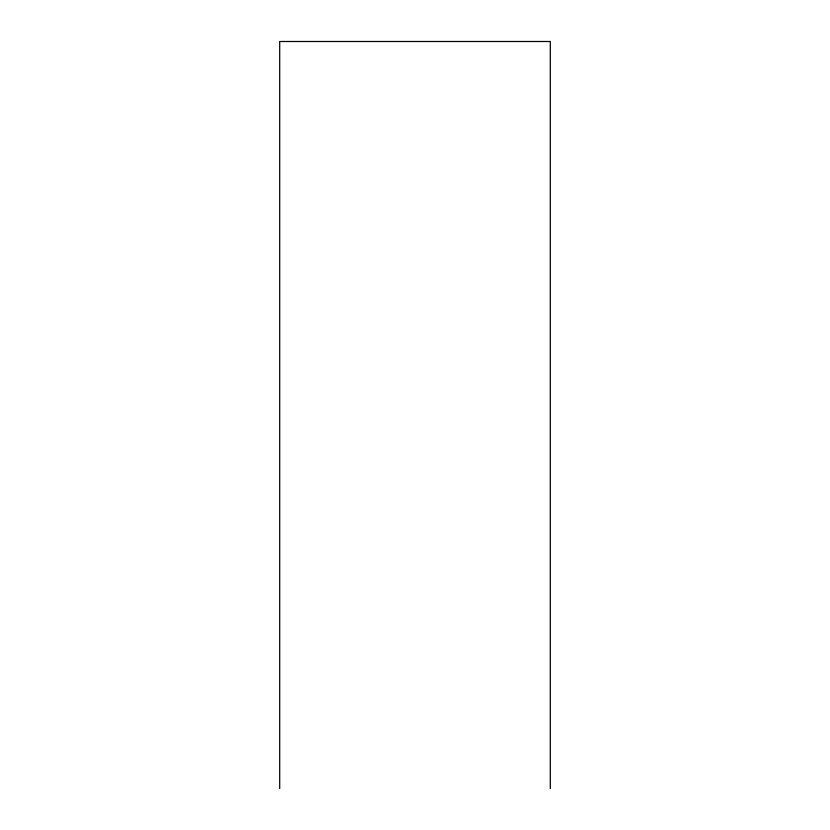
<?xml version="1.0" encoding="UTF-8"?>
<svg xmlns="http://www.w3.org/2000/svg" width="830" height="830" viewBox="0 0 830 830"><rect width="100%" height="100%" fill="white"/><g stroke="black" fill="none" stroke-linecap="round" stroke-linejoin="round"><path stroke-width="1.25" d="M550.3 788.5L550.3 41.5L279.7 41.5L279.7 788.5"/></g></svg>
